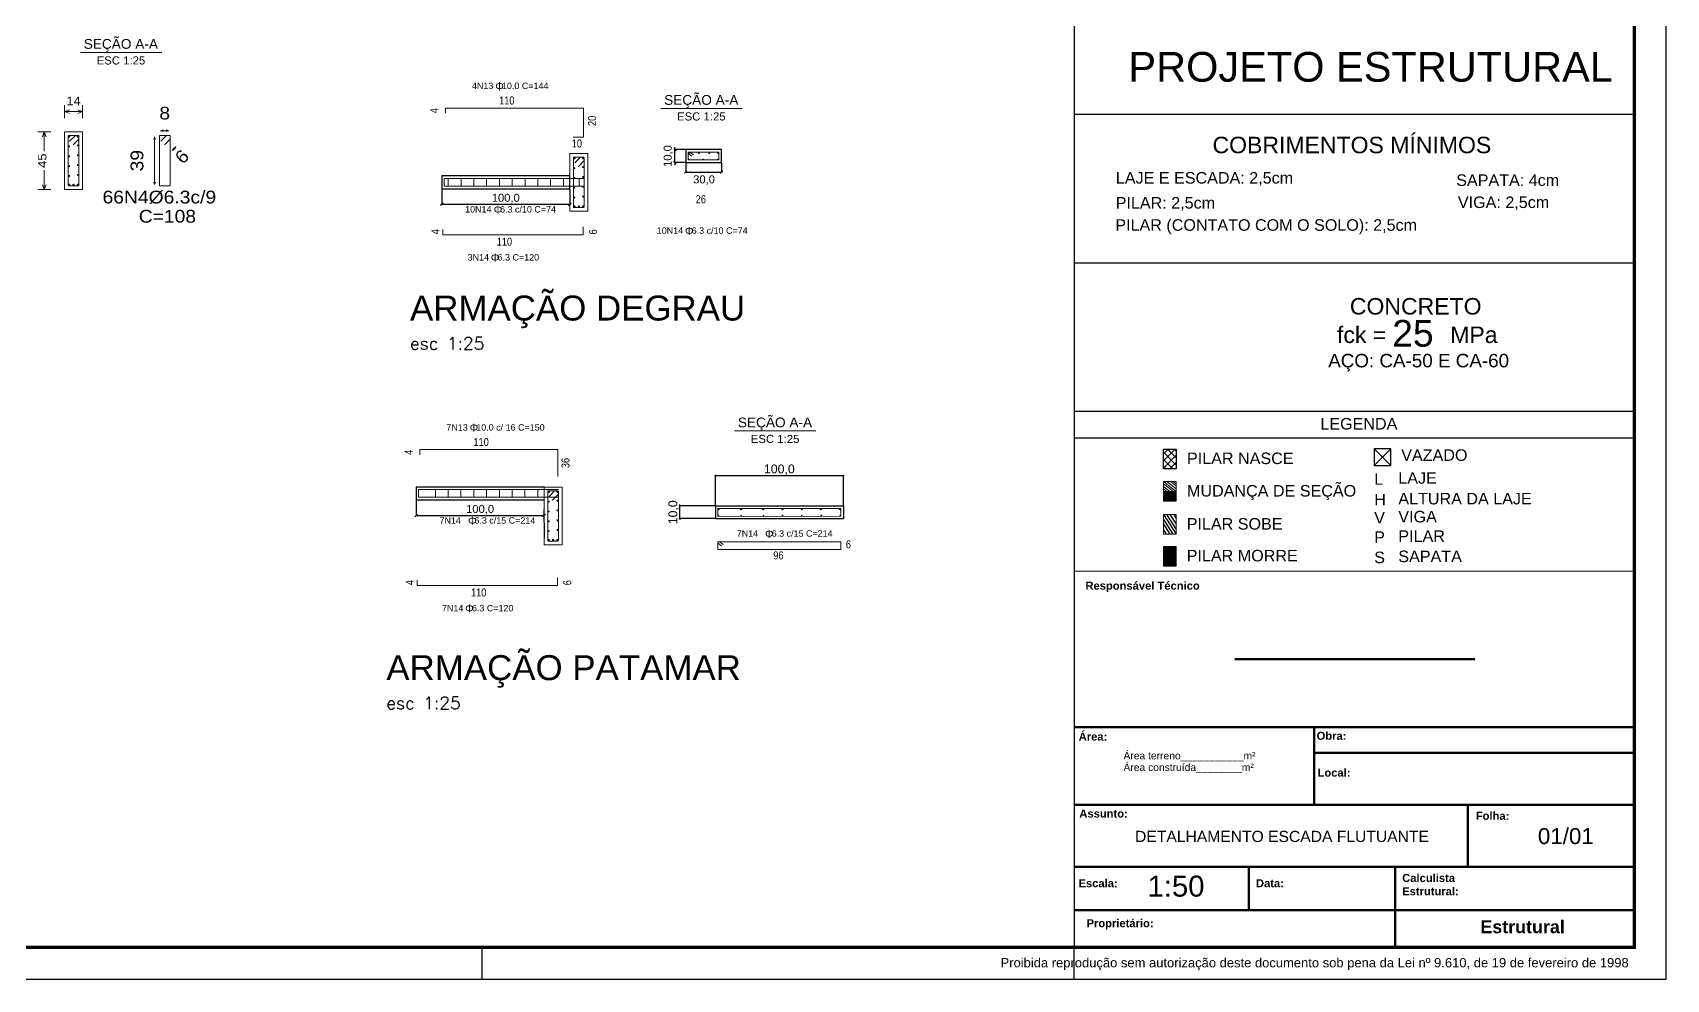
# Model space of a CAD drawing. Header units: millimetres. Extents: x 99 to 638, y -146 to 19.
# Drawn here: x 587.2 to 638.3, y -145.7 to -116.2 of the extents above; entities that cross this region are included whole.
import ezdxf
from ezdxf.enums import TextEntityAlignment as Align

# ---------------------------------------------------------------- set-up
doc = ezdxf.new("R2010")
doc.units = ezdxf.units.MM
for name, color, linetype, lineweight in [('ARM_LONGITUDINAL_Ø10', 33, 'Continuous', 9), ('ARM_LONGITUDINAL_Ø6_3', 31, 'Continuous', 9), ('ARM_LONGITUDINAL_Ø8', 32, 'Continuous', 9), ('COT_ARM', 3, 'Continuous', 0), ('COT_COTAS', 3, 'Continuous', 0), ('DT-Textos', 7, 'Continuous', 5), ('G-ANNO-TEXT', 231, 'Continuous', 30), ('SEC_DIM_VIGA', 3, 'Continuous', 0)]:
    doc.layers.add(name, color=color, linetype=linetype, lineweight=lineweight)
for name, color, linetype in [('ARQ-FOLHA', 7, 'Continuous'), ('ARQ-TEXTO4', 1, 'Continuous'), ('BARRA DE 6.3MM', 30, 'Continuous'), ('Camada 1', 7, 'Continuous'), ('COTA CYPE', 31, 'Continuous'), ('Parede', 210, 'Continuous'), ('PDF_1', 7, 'Continuous'), ('PDF_PILAR_BETAO', 7, 'Continuous')]:
    doc.layers.add(name, color=color, linetype=linetype)
doc.styles.add('ARIAL', font='arial.ttf')
doc.styles.add('ARIAL NARROW', font='ARIALN.TTF')
doc.styles.add('Arial_1', font='arial.ttf')
doc.styles.add('Arial_2', font='arial.ttf', dxfattribs={"height": 5})
doc.styles.add('Arial_3', font='arial.ttf', dxfattribs={"height": 2.3})
doc.styles.add('Arial_B', font='arialbd.ttf', dxfattribs={"height": 2.5})
doc.styles.add('Arial_B_1', font='arialbd.ttf', dxfattribs={"height": 4})
doc.styles.add('CYPETXT', font='arial.ttf', dxfattribs={"height": 0.2})
doc.styles.add('ROMANS', font='romans.shx')
doc.styles.get("Standard").update_dxf_attribs({"font": 'arial.ttf'})
doc.styles.add('TQS_ARIAL', font='arial.ttf')
doc.dimstyles.new('Copy of 1-50', dxfattribs={"dimscale": 0.05, "dimtxt": 5.5, "dimasz": 0.8, "dimexe": 0.1, "dimexo": 0.2, "dimgap": 0.3, "dimtad": 1, "dimdec": 1, "dimlfac": 25, "dimzin": 1, "dimtxsty": 'Standard', "dimblk": 'OBLIQUE', "dimcen": 10, "dimdle": 0.1, "dimclrd": 7, "dimclre": 8, "dimclrt": 256, "dimadec": 0, "dimazin": 2, "dimtfac": 1, "dimtdec": 1, "dimtmove": 2, "dimatfit": 0, "dimldrblk": 'OBLIQUE', "dimfxl": 0, "dimlwd": -1, "dimlwe": -1, "dimarcsym": 0})

# ---------------------------------------------------------------- blocks, each defined once
blk = doc.blocks.new('FOLHA A1')
at = {"layer": 'ARQ-FOLHA'}
for p, q in [((841, -594), (841, 0)), ((471, -594), (471, -584)), ((656, -594), (656, -584)), ((0, -594), (841, -594))]:
    blk.add_line(p, q, dxfattribs=at)
at = {"layer": 'ARQ-FOLHA', "const_width": 1}
blk.add_lwpolyline([(25, -10), (25, -584), (831, -584), (831, -10), (25, -10)], dxfattribs=at)
blk = doc.blocks.new('_OBLIQUE')
at = {"color": 0, "linetype": 'ByBlock'}
blk.add_line((-0.5, -0.5), (0.5, 0.5), dxfattribs=at)
blk = doc.blocks.new('*D580')
at = {"layer": 'COTA CYPE', "color": 7}
blk.add_line((608.562, -129.995), (612.572, -129.995), dxfattribs=at)
at = {"layer": 'COTA CYPE', "color": 8}
for p, q in [((608.567, -130.934), (608.567, -129.99)), ((612.567, -130.934), (612.567, -129.99))]:
    blk.add_line(p, q, dxfattribs=at)
at = {"layer": 'Defpoints', "color": 0}
for p in [(612.567, -129.995), (608.567, -130.944), (612.567, -130.944)]:
    blk.add_point(p, dxfattribs=at)
at = {"layer": 'COTA CYPE', "color": 7, "xscale": 0.04000000000000001, "yscale": 0.04000000000000001, "zscale": 0.04000000000000001, "rotation": 180}
blk.add_blockref('_OBLIQUE', (608.567, -129.995), dxfattribs=at)
at = {"layer": 'COTA CYPE', "color": 7, "xscale": 0.04000000000000001, "yscale": 0.04000000000000001, "zscale": 0.04000000000000001}
blk.add_blockref('_OBLIQUE', (612.567, -129.995), dxfattribs=at)
at = {"layer": 'COTA CYPE', "insert": (610.567, -129.814), "char_height": 0.275, "attachment_point": 5}
blk.add_mtext('100,0', dxfattribs=at)
blk = doc.blocks.new('*D581')
at = {"layer": 'COTA CYPE', "color": 8}
for p, q in [((608.557, -130.944), (607.452, -130.944)), ((608.557, -131.344), (607.452, -131.344))]:
    blk.add_line(p, q, dxfattribs=at)
at = {"layer": 'COTA CYPE', "color": 7}
for p, q in [((607.457, -130.944), (607.457, -130.904)), ((607.457, -131.344), (607.457, -130.944)), ((607.457, -131.344), (607.457, -131.384))]:
    blk.add_line(p, q, dxfattribs=at)
at = {"layer": 'Defpoints', "color": 0}
for p in [(607.457, -130.944), (608.567, -130.944), (608.567, -131.344)]:
    blk.add_point(p, dxfattribs=at)
at = {"layer": 'COTA CYPE', "color": 7, "xscale": 0.04000000000000001, "yscale": 0.04000000000000001, "zscale": 0.04000000000000001}
for p, rotation in [((607.457, -130.944), 270), ((607.457, -131.344), 90)]:
    blk.add_blockref('_OBLIQUE', p, dxfattribs=dict(at, rotation=rotation))
at = {"layer": 'COTA CYPE', "insert": (607.264, -131.144), "char_height": 0.275, "attachment_point": 5, "rotation": 90}
blk.add_mtext('10,0', dxfattribs=at)

msp = doc.modelspace()

# ---------------------------------------------------------------- hatches: boundary and pattern name
h = msp.add_hatch(color=256)
h.dxf.hatch_style = 1
h.paths.add_polyline_path([(622.9712, -130.8006), (622.9712, -130.4929), (622.5679, -130.4929), (622.5679, -130.8006)])
h = msp.add_hatch(color=256)
h.dxf.hatch_style = 1
h.paths.add_polyline_path([(622.5679, -132.8245), (622.9712, -132.8245), (622.9712, -132.209), (622.5679, -132.209)])
at = {"layer": 'BARRA DE 6.3MM'}
h = msp.add_hatch(color=256, dxfattribs=at)
edge = h.paths.add_edge_path()
edge.add_arc((588.3896, -119.5472), 0.0032, 0, 360)
h = msp.add_hatch(color=256, dxfattribs=at)
edge = h.paths.add_edge_path()
edge.add_arc((588.5022, -119.6598), 0.0032, 0, 360)
h = msp.add_hatch(color=256, dxfattribs=at)
edge = h.paths.add_edge_path()
edge.add_arc((604.1745, -120.2241), 0.0032, 0, 360)
h = msp.add_hatch(color=256, dxfattribs=at)
edge = h.paths.add_edge_path()
edge.add_arc((604.2871, -120.3367), 0.0032, 0, 360)
h = msp.add_hatch(color=256, dxfattribs=at)
edge = h.paths.add_edge_path()
edge.add_arc((603.3725, -130.6479), 0.0032, 0, 360)
h = msp.add_hatch(color=256, dxfattribs=at)
edge = h.paths.add_edge_path()
edge.add_arc((603.485, -130.7605), 0.0032, 0, 360)
at = {"layer": 'COTA CYPE'}
h = msp.add_hatch(dxfattribs=at)
h.set_pattern_fill('ANSI37', color=256, scale=0.05)
h.set_pattern_definition([(45, (-109.07372, -248.05493), (-0.1122532, 0.1122532), []), (135, (-109.07372, -248.05493), (-0.1122532, -0.1122532), [])])
h.paths.add_polyline_path([(622.9712, -129.1705), (622.5679, -129.1705), (622.5679, -129.786), (622.9712, -129.786)])

# ---------------------------------------------------------------- linework, layer by layer
for p, q in [((619.7833, -87.3411), (619.7833, -144.7411)), ((608.76, -119.8115), (607.64, -119.8115)), ((607.64, -119.8115), (607.64, -120.2115)), ((608.76, -120.2115), (608.76, -119.8115)), ((607.64, -120.2115), (608.76, -120.2115)), ((604.0177, -120.6333), (600.0177, -120.6333)), ((600.0177, -120.6333), (600.0177, -121.0333)), ((604.0177, -121.0333), (604.0177, -120.6333)), ((600.0177, -121.0333), (604.0177, -121.0333)), ((619.7833, -127.9813), (637.2833, -127.9813)), ((619.7833, -128.8231), (637.2833, -128.8231)), ((629.6739, -129.1621), (629.1489, -129.6871)), ((629.1489, -129.1621), (629.6739, -129.6871)), ((603.2157, -130.3571), (599.2157, -130.3571)), ((599.2157, -130.3571), (599.2157, -130.7571)), ((599.2157, -130.7571), (603.2157, -130.7571)), ((603.2157, -131.4571), (603.2157, -131.0571)), ((622.5679, -131.2105), (622.9712, -131.826)), ((622.5679, -131.375), (622.8634, -131.826)), ((622.5679, -131.5182), (622.7696, -131.826)), ((622.5679, -131.6959), (622.6531, -131.826)), ((622.6617, -131.2105), (622.9712, -131.6828)), ((622.7696, -131.2105), (622.9712, -131.5182)), ((622.8892, -131.2105), (622.9712, -131.3357)), ((619.7833, -132.9899), (637.2833, -132.9796)), ((637.2833, -143.583), (627.2833, -143.583)), ((637.2833, -144.7411), (637.2833, -143.583)), ((629.8103, -144.7411), (637.2833, -144.7411))]:
    msp.add_line(p, q)
at = {"color": 8}
for p, q in [((607.62, -119.8115), (607.2952, -119.8115)), ((607.62, -120.2115), (607.2952, -120.2115)), ((607.64, -120.2315), (607.64, -120.5212)), ((608.76, -120.2315), (608.76, -120.5212)), ((600.0177, -121.0533), (600.0177, -121.5293)), ((604.0177, -121.0533), (604.0177, -121.5293)), ((599.2157, -130.7771), (599.2157, -131.253)), ((603.2157, -131.4771), (603.2157, -131.953))]:
    msp.add_line(p, q, dxfattribs=at)
at = {"color": 7}
for p, q in [((607.3052, -119.8115), (607.3052, -119.7315)), ((607.3052, -120.2115), (607.3052, -119.8115)), ((607.3052, -120.2115), (607.3052, -120.2915)), ((607.63, -120.5112), (608.77, -120.5112)), ((600.0077, -121.5193), (604.0277, -121.5193)), ((599.2057, -131.243), (603.2257, -131.243))]:
    msp.add_line(p, q, dxfattribs=at)
at = {"lineweight": 90}
for p, q in [((632.3002, -135.7369), (624.8002, -135.7369)), ((619.7833, -137.858), (637.2833, -137.858)), ((627.2833, -140.2853), (627.2833, -137.858)), ((627.2833, -138.663), (637.2833, -138.663)), ((619.7833, -140.2853), (637.2833, -140.2853)), ((619.7833, -140.2853), (637.2833, -140.2853)), ((632.0833, -142.2208), (632.0833, -140.2853)), ((619.7833, -142.2208), (637.2833, -142.2208)), ((625.2388, -143.583), (625.2388, -142.2208)), ((629.8103, -144.7411), (629.8103, -142.2208)), ((619.7833, -143.583), (637.2833, -143.583))]:
    msp.add_line(p, q, dxfattribs=at)
at = {"color": 8, "lineweight": 25}
for p, q in [((637.2833, -143.583), (627.2833, -143.583)), ((637.2833, -144.7411), (637.2833, -143.583)), ((627.2833, -144.7411), (637.2833, -144.7411))]:
    msp.add_line(p, q, dxfattribs=at)
msp.add_lwpolyline([(629.1489, -129.6871), (629.6739, -129.6871), (629.6739, -129.1621), (629.1489, -129.1621), (629.1489, -129.6871)])
at = {"layer": 'ARM_LONGITUDINAL_Ø10'}
for p, q in [((600.1309, -118.6763), (600.1309, -118.514)), ((600.1309, -118.514), (604.4465, -118.514)), ((604.4465, -118.514), (604.4465, -119.4228)), ((588.3481, -119.4016), (588.4081, -119.4016)), ((588.3781, -119.4316), (588.3781, -119.3716)), ((588.6177, -119.4016), (588.6777, -119.4016)), ((588.6477, -119.4316), (588.6477, -119.3716)), ((604.4465, -119.4228), (604.1202, -119.4228)), ((604.1329, -120.0785), (604.1929, -120.0785)), ((604.1629, -120.1085), (604.1629, -120.0485)), ((604.4025, -120.0785), (604.4625, -120.0785)), ((604.4325, -120.1085), (604.4325, -120.0485)), ((588.3481, -120.9112), (588.4081, -120.9112)), ((588.3781, -120.9412), (588.3781, -120.8812)), ((588.4829, -120.9112), (588.5429, -120.9112)), ((588.5129, -120.9412), (588.5129, -120.8812)), ((588.6177, -120.9112), (588.6777, -120.9112)), ((588.6477, -120.9412), (588.6477, -120.8812)), ((600.0977, -120.9533), (600.0977, -120.7133)), ((600.0977, -120.7133), (604.4651, -120.7133)), ((604.4651, -120.7133), (604.4651, -120.9533)), ((604.1329, -121.5881), (604.1929, -121.5881)), ((604.1629, -121.6181), (604.1629, -121.5581)), ((604.2677, -121.5881), (604.3277, -121.5881)), ((604.2977, -121.6181), (604.2977, -121.5581)), ((604.4025, -121.5881), (604.4625, -121.5881)), ((604.4325, -121.6181), (604.4325, -121.5581)), ((599.3288, -129.3497), (599.3288, -129.1874)), ((599.3288, -129.1874), (603.6444, -129.1874)), ((603.6444, -129.1874), (603.6444, -130.0245)), ((599.2957, -130.6771), (599.2957, -130.4371)), ((599.2957, -130.4371), (603.6631, -130.4371)), ((603.3309, -130.5023), (603.3909, -130.5023)), ((603.3609, -130.5323), (603.3609, -130.4723)), ((603.6005, -130.5023), (603.6605, -130.5023)), ((603.6305, -130.5323), (603.6305, -130.4723)), ((603.6631, -131.1371), (603.6631, -131.3771)), ((603.3309, -132.0119), (603.3909, -132.0119)), ((603.3609, -132.0419), (603.3609, -131.9819)), ((603.4657, -132.0119), (603.5257, -132.0119)), ((603.4957, -132.0419), (603.4957, -131.9819)), ((603.6005, -132.0119), (603.6605, -132.0119)), ((603.6305, -132.0419), (603.6305, -131.9819))]:
    msp.add_line(p, q, dxfattribs=at)
for centre in [(588.3781, -119.4016), (588.6477, -119.4016), (607.741, -119.9117), (608.0473, -119.9117), (608.3788, -119.9117), (608.6573, -119.9117), (604.1629, -120.0785), (604.4325, -120.0785), (588.3781, -120.9112), (588.5129, -120.9112), (588.6477, -120.9112), (604.1629, -121.5881), (604.2977, -121.5881), (604.4325, -121.5881), (603.3609, -130.5023), (603.6305, -130.5023), (608.6673, -131.0442), (609.3765, -131.0442), (610.0645, -131.0442), (610.6645, -131.0442), (611.2645, -131.0442), (611.8645, -131.0442), (612.4645, -131.0442), (603.3609, -132.0119), (603.4957, -132.0119), (603.6305, -132.0119)]:
    msp.add_circle(centre, 0.02, dxfattribs=at)
at = {"layer": 'ARM_LONGITUDINAL_Ø6_3'}
for p, q in [((607.72, -120.1315), (607.72, -119.8915)), ((607.72, -119.8915), (608.68, -119.8915)), ((607.72, -119.9339), (607.8292, -120.0182)), ((607.7727, -119.8915), (607.8818, -119.9758)), ((608.68, -119.8915), (608.68, -120.1315)), ((608.68, -120.1315), (607.72, -120.1315)), ((600.0977, -120.9533), (604.4651, -120.9533)), ((600.2189, -120.7133), (600.2189, -120.9533)), ((600.6189, -120.7133), (600.6189, -120.9533)), ((601.0189, -120.7133), (601.0189, -120.9533)), ((601.4189, -120.7133), (601.4189, -120.9533)), ((601.8189, -120.7133), (601.8189, -120.9533)), ((602.2189, -120.7133), (602.2189, -120.9533)), ((602.6189, -120.7133), (602.6189, -120.9533)), ((603.0189, -120.7133), (603.0189, -120.9533)), ((603.4189, -120.7133), (603.4189, -120.9533)), ((603.8189, -120.7133), (603.8189, -120.9533)), ((604.3103, -120.9533), (604.3103, -120.7133)), ((600.0553, -122.3078), (600.0553, -122.4719)), ((600.0553, -122.4719), (604.4365, -122.4719)), ((604.4365, -122.4719), (604.4365, -122.2274)), ((599.2957, -130.6771), (603.6631, -130.6771)), ((599.8168, -130.4371), (599.8168, -130.6771)), ((600.2168, -130.4371), (600.2168, -130.6771)), ((600.6168, -130.4371), (600.6168, -130.6771)), ((601.0168, -130.4371), (601.0168, -130.6771)), ((601.4168, -130.4371), (601.4168, -130.6771)), ((601.8168, -130.4371), (601.8168, -130.6771)), ((602.2168, -130.4371), (602.2168, -130.6771)), ((602.6168, -130.4371), (602.6168, -130.6771)), ((603.0168, -130.4371), (603.0168, -130.6771)), ((608.6473, -131.2733), (608.6473, -131.0241)), ((608.6473, -131.0241), (612.4873, -131.0241)), ((608.6473, -131.2733), (608.6473, -131.0241)), ((612.4873, -131.0241), (612.4873, -131.2641)), ((612.4873, -131.0241), (612.4873, -131.2641)), ((612.4873, -131.2641), (608.6473, -131.2733)), ((608.6473, -132.3052), (608.6473, -132.0652)), ((608.6473, -132.0652), (612.4873, -132.0652)), ((608.6473, -132.1076), (608.7564, -132.1919)), ((608.6999, -132.0652), (608.809, -132.1495)), ((612.4873, -132.0652), (612.4873, -132.3052)), ((612.4873, -132.3052), (608.6473, -132.3052)), ((603.6345, -133.4351), (603.6345, -133.1906)), ((599.2532, -133.271), (599.2532, -133.4351)), ((599.2532, -133.4351), (603.6345, -133.4351))]:
    msp.add_line(p, q, dxfattribs=at)
for points in [[(588.5022, -119.6598), (588.6729, -119.489), (588.6783, -119.4808), (588.6803, -119.4712), (588.6803, -119.3942), (588.6769, -119.3816), (588.6677, -119.3724), (588.6551, -119.369), (588.3706, -119.369), (588.358, -119.3724), (588.3488, -119.3816), (588.3455, -119.3942), (588.3455, -120.9186), (588.3488, -120.9312), (588.3581, -120.9405), (588.3707, -120.9438), (588.6551, -120.9438), (588.6677, -120.9405), (588.6769, -120.9312), (588.6803, -120.9186), (588.6803, -119.3942), (588.6769, -119.3816), (588.6677, -119.3724), (588.6551, -119.369), (588.5782, -119.369), (588.5685, -119.371), (588.5604, -119.3764), (588.3896, -119.5472)], [(591.3502, -119.6598), (591.5283, -119.4816), (591.5283, -119.369), (591.1935, -119.369), (591.1935, -120.9438), (591.5283, -120.9438), (591.5283, -119.369), (591.4157, -119.369), (591.2376, -119.5472)], [(604.2871, -120.3367), (604.4578, -120.1659), (604.4632, -120.1577), (604.4651, -120.1481), (604.4651, -120.0711), (604.4618, -120.0585), (604.4526, -120.0493), (604.44, -120.0459), (604.1555, -120.0459), (604.1429, -120.0493), (604.1337, -120.0585), (604.1303, -120.0711), (604.1303, -121.5955), (604.1337, -121.6081), (604.1429, -121.6173), (604.1555, -121.6207), (604.4399, -121.6207), (604.4525, -121.6173), (604.4618, -121.6081), (604.4651, -121.5955), (604.4651, -120.0711), (604.4618, -120.0585), (604.4526, -120.0493), (604.44, -120.0459), (604.3631, -120.0459), (604.3534, -120.0478), (604.3452, -120.0533), (604.1745, -120.2241)], [(603.485, -130.7605), (603.6557, -130.5896), (603.6612, -130.5815), (603.6631, -130.5718), (603.6631, -130.4949), (603.6597, -130.4823), (603.6505, -130.473), (603.6379, -130.4697), (603.3535, -130.4697), (603.3409, -130.473), (603.3317, -130.4823), (603.3283, -130.4949), (603.3283, -132.0193), (603.3317, -132.0319), (603.3409, -132.0411), (603.3535, -132.0445), (603.6379, -132.0445), (603.6505, -132.0411), (603.6597, -132.0319), (603.6631, -132.0193), (603.6631, -130.4949), (603.6597, -130.4823), (603.6505, -130.473), (603.6379, -130.4697), (603.561, -130.4697), (603.5514, -130.4716), (603.5432, -130.477), (603.3725, -130.6479)]]:
    msp.add_lwpolyline(points, dxfattribs=at)
for centre, radius in [((588.3896, -119.5472), 0.0032), ((588.5022, -119.6598), 0.0032), ((604.1745, -120.2241), 0.0032), ((604.2871, -120.3367), 0.0032), ((607.7342, -120.118), 0.0126), ((608.1885, -120.118), 0.0126), ((608.6504, -120.118), 0.0126), ((603.3725, -130.6479), 0.0032), ((603.485, -130.7605), 0.0032), ((608.6617, -131.2547), 0.0126), ((609.3738, -131.2549), 0.0126), ((610.0685, -131.2532), 0.0126), ((610.6656, -131.2518), 0.0126), ((611.2627, -131.2504), 0.0126), ((611.8792, -131.2489), 0.0126), ((612.4741, -131.2547), 0.0126)]:
    msp.add_circle(centre, radius, dxfattribs=at)
at = {"layer": 'ARM_LONGITUDINAL_Ø8'}
for p, q in [((588.3501, -119.7116), (588.3981, -119.7116)), ((588.3741, -119.7356), (588.3741, -119.6876)), ((588.6277, -119.6796), (588.6757, -119.6796)), ((588.6517, -119.7036), (588.6517, -119.6556)), ((588.6517, -120.0108), (588.6517, -119.9628)), ((588.3501, -120.0188), (588.3981, -120.0188)), ((588.3501, -120.326), (588.3981, -120.326)), ((588.3741, -120.0428), (588.3741, -119.9948)), ((588.3741, -120.35), (588.3741, -120.302)), ((588.6277, -119.9868), (588.6757, -119.9868)), ((588.6277, -120.294), (588.6757, -120.294)), ((588.6517, -120.318), (588.6517, -120.27)), ((604.1349, -120.3885), (604.1829, -120.3885)), ((604.1589, -120.4125), (604.1589, -120.3645)), ((604.4125, -120.3565), (604.4605, -120.3565)), ((604.4365, -120.3805), (604.4365, -120.3325)), ((588.3501, -120.6332), (588.3981, -120.6332)), ((588.3741, -120.6572), (588.3741, -120.6092)), ((588.6277, -120.6012), (588.6757, -120.6012)), ((588.6517, -120.6252), (588.6517, -120.5772)), ((604.1349, -120.6957), (604.1829, -120.6957)), ((604.1589, -120.7197), (604.1589, -120.6717)), ((604.1589, -121.0269), (604.1589, -120.9789)), ((604.4125, -120.6637), (604.4605, -120.6637)), ((604.4125, -120.9709), (604.4605, -120.9709)), ((604.4365, -120.6877), (604.4365, -120.6397)), ((604.4365, -120.9949), (604.4365, -120.9469)), ((604.1349, -121.0029), (604.1829, -121.0029)), ((604.1349, -121.3101), (604.1829, -121.3101)), ((604.1589, -121.3341), (604.1589, -121.2861)), ((604.4125, -121.2781), (604.4605, -121.2781)), ((604.4365, -121.3021), (604.4365, -121.2541)), ((603.3329, -130.8123), (603.3809, -130.8123)), ((603.3329, -131.1195), (603.3809, -131.1195)), ((603.3569, -130.8363), (603.3569, -130.7883)), ((603.3569, -131.1435), (603.3569, -131.0955)), ((603.6105, -130.7803), (603.6585, -130.7803)), ((603.6105, -131.0875), (603.6585, -131.0875)), ((603.6345, -130.8043), (603.6345, -130.7563)), ((603.6345, -131.1115), (603.6345, -131.0635)), ((603.3329, -131.4267), (603.3809, -131.4267)), ((603.3569, -131.4507), (603.3569, -131.4027)), ((603.6105, -131.3947), (603.6585, -131.3947)), ((603.6105, -131.7019), (603.6585, -131.7019)), ((603.6345, -131.4187), (603.6345, -131.3707)), ((603.6345, -131.7259), (603.6345, -131.6779)), ((603.3329, -131.7339), (603.3809, -131.7339)), ((603.3569, -131.7579), (603.3569, -131.7099))]:
    msp.add_line(p, q, dxfattribs=at)
for centre in [(588.3741, -119.7116), (588.6517, -119.6796), (588.3741, -120.0188), (588.3741, -120.326), (588.6517, -119.9868), (588.6517, -120.294), (604.1589, -120.3885), (604.4365, -120.3565), (588.3741, -120.6332), (588.6517, -120.6012), (604.1589, -120.6957), (604.4365, -120.6637), (604.4365, -120.9709), (604.1589, -121.0029), (604.1589, -121.3101), (604.4365, -121.2781), (603.3569, -130.8123), (603.3569, -131.1195), (603.6345, -130.7803), (603.6345, -131.0875), (603.3569, -131.4267), (603.6345, -131.3947), (603.6345, -131.7019), (603.3569, -131.7339)]:
    msp.add_circle(centre, 0.016, dxfattribs=at)
at = {"layer": 'Camada 1', "color": 0, "lineweight": 25}
for p, q in [((619.7833, -118.7004), (637.2833, -118.7004)), ((619.7833, -123.3537), (637.2833, -123.3537)), ((637.2833, -144.7411), (637.2833, -127.0279))]:
    msp.add_line(p, q, dxfattribs=at)
at = {"layer": 'COT_ARM'}
for p, q in [((591.0185, -119.4894), (591.0435, -119.4094)), ((591.0685, -119.4894), (591.0435, -119.4094)), ((591.0435, -119.4094), (591.0435, -120.9034)), ((591.3139, -119.194), (591.2339, -119.219)), ((591.3139, -119.244), (591.2339, -119.219)), ((591.4879, -119.219), (591.2339, -119.219)), ((591.4079, -119.194), (591.4879, -119.219)), ((591.4079, -119.244), (591.4879, -119.219)), ((591.5909, -119.8433), (591.7119, -119.7223)), ((591.6298, -119.7691), (591.5909, -119.8433)), ((591.6652, -119.8044), (591.5909, -119.8433)), ((591.6377, -119.7612), (591.7119, -119.7223)), ((591.673, -119.7965), (591.7119, -119.7223)), ((591.0185, -120.8234), (591.0435, -120.9034)), ((591.0685, -120.8234), (591.0435, -120.9034))]:
    msp.add_line(p, q, dxfattribs=at)
at = {"layer": 'COT_COTAS'}
for p, q in [((588.2329, -118.824), (588.2329, -118.424)), ((588.7929, -118.824), (588.7929, -118.424)), ((587.3979, -119.2564), (587.7979, -119.2564)), ((587.3979, -121.0564), (587.7979, -121.0564))]:
    msp.add_line(p, q, dxfattribs=at)
at = {"layer": 'COTA CYPE'}
msp.add_lwpolyline([(622.5679, -129.1705), (622.9712, -129.1705), (622.9712, -129.786), (622.5679, -129.786)], close=True, dxfattribs=at)
at = {"layer": 'DT-Textos'}
for p, q in [((588.729, -116.7734), (591.2706, -116.7734)), ((606.8643, -118.5237), (609.4059, -118.5237)), ((609.1695, -128.6025), (611.7111, -128.6025))]:
    msp.add_line(p, q, dxfattribs=at)
at = {"layer": 'Parede'}
for p, q in [((608.5673, -130.944), (608.5673, -131.3441)), ((608.5673, -130.9441), (612.5673, -130.9441)), ((612.5673, -130.944), (612.5673, -131.3441)), ((608.5673, -131.3441), (612.5673, -131.3441))]:
    msp.add_line(p, q, dxfattribs=at)
at = {"layer": 'PDF_1', "lineweight": 18}
for points in [[(622.5679, -131.2105), (622.9712, -131.2105), (622.9712, -131.826), (622.5679, -131.826)], [(622.5679, -132.209), (622.9712, -132.209), (622.9712, -132.8245), (622.5679, -132.8245)]]:
    msp.add_lwpolyline(points, close=True, dxfattribs=at)
at = {"layer": 'PDF_PILAR_BETAO', "lineweight": 18}
for p, q in [((622.5679, -130.1852), (622.9712, -130.4929)), ((622.5679, -130.2513), (622.8845, -130.4929)), ((622.5679, -130.339), (622.7696, -130.4929)), ((622.5679, -130.4148), (622.6702, -130.4929)), ((622.9712, -130.4929), (622.5679, -130.4929)), ((622.6723, -130.1852), (622.9712, -130.4132)), ((622.793, -130.1852), (622.9712, -130.3212)), ((622.8762, -130.1852), (622.9712, -130.2577))]:
    msp.add_line(p, q, dxfattribs=at)
msp.add_lwpolyline([(622.5679, -130.1852), (622.9712, -130.1852), (622.9712, -130.8006), (622.5679, -130.8006)], close=True, dxfattribs=at)
at = {"layer": 'SEC_DIM_VIGA'}
for p, q in [((588.2329, -118.624), (588.3829, -118.564)), ((588.2329, -118.624), (588.3829, -118.684)), ((588.2329, -118.624), (588.7929, -118.624)), ((588.7929, -118.624), (588.6429, -118.564)), ((588.7929, -118.624), (588.6429, -118.684)), ((587.5979, -119.2564), (587.5379, -119.4064)), ((587.5979, -119.2564), (587.6579, -119.4064)), ((587.5979, -119.8574), (587.5979, -119.2564)), ((587.5979, -121.0564), (587.5979, -120.4554)), ((587.5979, -121.0564), (587.5379, -120.9064)), ((587.5979, -121.0564), (587.6579, -120.9064))]:
    msp.add_line(p, q, dxfattribs=at)
for points in [[(588.2329, -119.2564), (588.2329, -121.0564), (588.7929, -121.0564), (588.7929, -119.2564), (588.2329, -119.2564)], [(604.0177, -119.9333), (604.0177, -121.7333), (604.5777, -121.7333), (604.5777, -119.9333), (604.0177, -119.9333)], [(603.2157, -130.3571), (603.2157, -132.1571), (603.7757, -132.1571), (603.7757, -130.3571), (603.2157, -130.3571)]]:
    msp.add_lwpolyline(points, close=True, dxfattribs=at)

# ---------------------------------------------------------------- block references
at = {"color": 7, "xscale": 0.08000000000000002, "yscale": 0.08000000000000002, "zscale": 0.08000000000000002}
for p, rotation in [((607.3052, -119.8115), 270), ((607.3052, -120.2115), 90), ((607.64, -120.5112), 180), ((600.0177, -121.5193), 180), ((599.2157, -131.243), 180)]:
    msp.add_blockref('_OBLIQUE', p, dxfattribs=dict(at, rotation=rotation))
for p in [(608.76, -120.5112), (604.0177, -121.5193), (603.2157, -131.243)]:
    msp.add_blockref('_OBLIQUE', p, dxfattribs=at)
at = {"layer": 'ARQ-FOLHA', "xscale": 0.1, "yscale": 0.1, "zscale": 0.1}
msp.add_blockref('FOLHA A1', (554.1833, -86.3411), dxfattribs=at)

# ---------------------------------------------------------------- texts
for s, p in [('4N13 ', (600.9628, -117.9183)), ('10.0 C=144', (601.8988, -117.9183)), ('10N14 ', (600.7481, -121.7763)), ('6.3 c/10 C=74', (601.8395, -121.7763)), ('10N14 ', (606.7371, -122.441)), ('6.3 c/10 C=74', (607.8286, -122.441)), ('3N14 ', (600.8266, -123.2765)), ('6.3 C=120', (601.7627, -123.2765)), ('7N13 ', (600.1607, -128.5917)), ('10.0 c/ 16 C=150', (601.0967, -128.5917)), ('7N14 ', (599.946, -131.5001)), ('6.3 c/15 C=214', (601.0375, -131.5001)), ('6.3 c/15 C=214', (610.3281, -131.9077)), ('7N14 ', (609.2367, -131.9077)), ('7N14 ', (600.0246, -134.2397)), ('6.3 C=120', (600.9606, -134.2397))]:
    msp.add_text(s, height=0.2).set_placement(p)
at = {"attachment_point": 1}
for s, width, heights, insert, char_height in [('{\\Fgreeks|c0;F}', 0.137415, [0], (601.6908, -117.7021), 0.25), ('{\\Fgreeks|c0;F}', 0.137415, [0], (601.6412, -121.5614), 0.25), ('{\\Fgreeks|c0;F}', 0.137415, [0], (607.6177, -122.2274), 0.25), ('{\\Fgreeks|c0;F}', 0.137415, [0], (601.55, -123.0611), 0.25), ('{\\Fgreeks|c0;F}', 0.137415, [0], (600.8887, -128.3755), 0.25), ('{\\Fgreeks|c0;F}', 0.137415, [0], (600.8392, -131.2851), 0.25), ('{\\Fgreeks|c0;F}', 0.137415, [0], (610.1173, -131.6942), 0.25), ('{\\Fgreeks|c0;F}', 0.137415, [0], (600.748, -134.0244), 0.25), ('DETALHAMENTO ESCADA FLUTUANTE', 11.829823, [1.969], (621.6829, -141.1), 0.35)]:
    msp.add_mtext_dynamic_manual_height_columns(s, width=width, gutter_width=12.5, heights=heights, dxfattribs=dict(at, insert=insert, char_height=char_height))
at = {"char_height": 0.25, "attachment_point": 5, "style": 'ARIAL NARROW'}
for s, insert in [('110', (602.0509, -118.2761)), ('10', (604.2408, -119.6193)), ('26', (608.1127, -121.3642)), ('110', (601.9753, -122.6902)), ('110', (601.2488, -128.9495)), ('6', (612.725, -132.1469)), ('96', (610.5364, -132.4934)), ('110', (601.1732, -133.6535))]:
    msp.add_mtext(s, dxfattribs=dict(at, insert=insert))
at = {"char_height": 0.25, "attachment_point": 5, "rotation": 90, "style": 'ARIAL NARROW'}
for s, insert in [('4', (599.783, -118.5952)), ('20', (604.7157, -118.9122)), ('4', (599.8193, -122.3785)), ('6', (604.7444, -122.383)), ('4', (598.9809, -129.2686)), ('36', (603.8844, -129.6061)), ('4', (599.0172, -133.3417)), ('6', (603.9423, -133.3462))]:
    msp.add_mtext(s, dxfattribs=dict(at, insert=insert))
at = {"insert": (607.0999, -120.0115), "char_height": 0.25, "attachment_point": 5, "rotation": 90}
msp.add_mtext('10,0', dxfattribs=at)
at = {"char_height": 0.25, "attachment_point": 5}
for s, insert in [('30,0', (608.2137, -120.7634)), ('100,0', (602.0177, -121.339)), ('100,0', (601.2157, -131.0628))]:
    msp.add_mtext(s, dxfattribs=dict(at, insert=insert))
at = {"layer": 'ARQ-TEXTO4', "color": 31, "char_height": 0.39, "width": 29.650864, "attachment_point": 1, "style": 'ROMANS'}
for s, insert in [('{\\fArial|b0|i0|c0|p34;\\H2x;\\C4;ARMAÇÃO DEGRAU\\P\\Fromans|c0;\\H0.50002x;\\C2;esc 1:25}', (599.0258, -124.372)), ('{\\fArial|b0|i0|c0|p34;\\H2x;\\C4;ARMAÇÃO PATAMAR\\P\\Fromans|c0;\\H0.50002x;\\C2;esc 1:25}', (598.2865, -135.6104))]:
    msp.add_mtext(s, dxfattribs=dict(at, insert=insert))
at = {"layer": 'Camada 1', "color": 0, "lineweight": 25, "style": 'TQS_ARIAL'}
for s, height, p in [('PROJETO ESTRUTURAL', 0.928807, (621.4748, -117.6885)), ('COBRIMENTOS MÍNIMOS', 0.514893, (624.1023, -119.9235)), ('LAJE E ESCADA: 2,5cm', 0.360425, (621.0816, -120.8728)), ('SAPATA: 4cm', 0.360425, (631.7178, -120.9462)), ('PILAR: 2,5cm', 0.360425, (621.0772, -121.6538)), ('VIGA: 2,5cm', 0.360425, (631.7703, -121.6356)), ('PILAR (CONTATO COM O SOLO): 2,5cm', 0.360425, (621.066, -122.347)), ('CONCRETO', 0.51489, (628.3936, -124.964)), ('fck =          MPa', 0.514893, (627.9937, -125.8544)), ('25', 0.83413, (629.7172, -125.9687)), ('AÇO: CA-50 E CA-60', 0.420812, (627.7174, -126.6149)), ('LEGENDA', 0.36043, (627.4732, -128.5584)), ('PILAR NASCE', 0.360425, (623.3052, -129.6389)), ('VAZADO', 0.36043, (629.9997, -129.5382)), ('L', 0.3604, (629.1549, -130.2868)), ('LAJE', 0.36043, (629.9089, -130.2535)), ('MUDANÇA DE SEÇÃO', 0.360425, (623.3052, -130.6535)), ('H', 0.3604, (629.1549, -130.9321)), ('ALTURA DA LAJE', 0.360425, (629.9089, -130.8988)), ('V', 0.3604, (629.1549, -131.4942)), ('VIGA', 0.36043, (629.9089, -131.4609)), ('PILAR SOBE', 0.36043, (623.2968, -131.6867)), ('P', 0.3604, (629.1549, -132.1017)), ('PILAR', 0.36043, (629.9089, -132.0684)), ('PILAR MORRE', 0.360425, (623.2968, -132.6796)), ('S', 0.3604, (629.1549, -132.7359)), ('SAPATA', 0.36043, (629.9089, -132.7026))]:
    msp.add_text(s, height=height, dxfattribs=at).set_placement(p)
at = {"layer": 'COT_ARM', "style": 'CYPETXT'}
for s, width, p, p2 in [('8', 1.081159, (591.1929, -118.869), (591.5289, -118.869)), ('66N4%%c6.3c/9', 1.078727, (589.4169, -121.4938), (592.9689, -121.4938)), (' C=108', 1.076226, (590.3829, -122.0938), (592.3389, -122.0938))]:
    msp.add_text(s, height=0.4, dxfattribs=dict(at, width=width)).set_placement(p, p2, align=Align.FIT)
at = {"layer": 'COT_ARM', "style": 'CYPETXT', "width": 1.081159}
for s, rotation, p, p2 in [('39', 90, (590.6935, -120.4924), (590.6935, -119.8204)), ('6', 45.01978, (591.9217, -120.2904), (592.1592, -120.0527))]:
    msp.add_text(s, height=0.4, rotation=rotation, dxfattribs=at).set_placement(p, p2, align=Align.FIT)
at = {"layer": 'DT-Textos', "style": 'ARIAL'}
for s, height, p in [('SEÇÃO A-A', 0.30499, (588.8302, -116.6598)), ('ESC 1:25', 0.25416, (589.2334, -117.1499)), ('SEÇÃO A-A', 0.30499, (606.9655, -118.4101)), ('ESC 1:25', 0.25416, (607.3688, -118.9003)), ('SEÇÃO A-A', 0.30499, (609.2706, -128.4888)), ('ESC 1:25', 0.25416, (609.6739, -128.979))]:
    msp.add_text(s, height=height, dxfattribs=at).set_placement(p)
at = {"layer": 'G-ANNO-TEXT', "color": 7, "attachment_point": 1}
for s, insert, char_height, width, style in [('Responsável Técnico ', (620.132, -133.3132), 0.25, 4.417298, 'Arial_B'), ('Área:', (619.9205, -138.0289), 0.25, 1.074261, 'Arial_B'), ('Obra:', (627.3565, -138.0053), 0.25, 1.122362, 'Arial_B'), ('Área terreno___________m²', (621.3211, -138.6359), 0.23, 5.659914, 'Arial_3'), ('Área construída________m²', (621.3211, -138.9997), 0.23, 6.197044, 'Arial_3'), ('Local:', (627.3863, -139.1566), 0.25, 1.234599, 'Arial_B'), ('Assunto:', (619.9418, -140.4349), 0.25, 1.811814, 'Arial_B'), ('Folha:', (632.3301, -140.5061), 0.25, 1.258649, 'Arial_B'), ('01/01', (634.2698, -141.0141), 0.5, 2.164556, 'Arial_2'), ('Escala:', (619.915, -142.6121), 0.25, 1.467088, 'Arial_B'), ('1:50', (622.0716, -142.501), 0.65491, 10.080639, 'Arial_1'), ('Data:', (625.4606, -142.6121), 0.25, 1.050211, 'Arial_B'), ('Calculista Estrutural:', (630.0301, -142.4477), 0.25, 2.176767, 'Arial_B'), ('Proprietário: ', (620.1657, -143.8618), 0.25, 2.661602, 'Arial_B'), ('Estrutural', (632.4721, -143.8985), 0.4, 3.214767, 'Arial_B_1'), ('Proibida reprodução sem autorização deste documento sob pena da Lei nº 9.610, de 19 de fevereiro de 1998', (617.4795, -145.0761), 0.29, 23.770034, 'ARIAL')]:
    msp.add_mtext(s, dxfattribs=dict(at, insert=insert, char_height=char_height, width=width, style=style))
at = {"layer": 'SEC_DIM_VIGA', "style": 'CYPETXT', "width": 1.081159}
msp.add_text('14', height=0.26667, dxfattribs=at).set_placement((588.2889, -118.424), (588.7369, -118.424), align=Align.FIT)
msp.add_text('45', height=0.26667, rotation=90, dxfattribs=at).set_placement((587.6645, -120.3804), (587.6645, -119.9324), align=Align.FIT)

# ---------------------------------------------------------------- dimensions: what is measured, and where the dimension line sits
at = {"layer": 'COTA CYPE'}
dim = msp.add_linear_dim(base=(612.5673, -129.9948), p1=(608.5673, -130.944), p2=(612.5673, -130.944), dimstyle='Copy of 1-50', dxfattribs=at)
dim.commit()
dim.dimension.update_dxf_attribs({"geometry": '*D580', "text_midpoint": (610.5673, -129.8145)})
dim = msp.add_linear_dim(base=(607.4572, -130.9441), p1=(608.5673, -131.3441), p2=(608.5673, -130.9441), angle=90, dimstyle='Copy of 1-50', dxfattribs=at)
dim.commit()
dim.dimension.update_dxf_attribs({"geometry": '*D581', "text_midpoint": (607.2644, -131.1441)})

doc.saveas('drawing.dxf')
